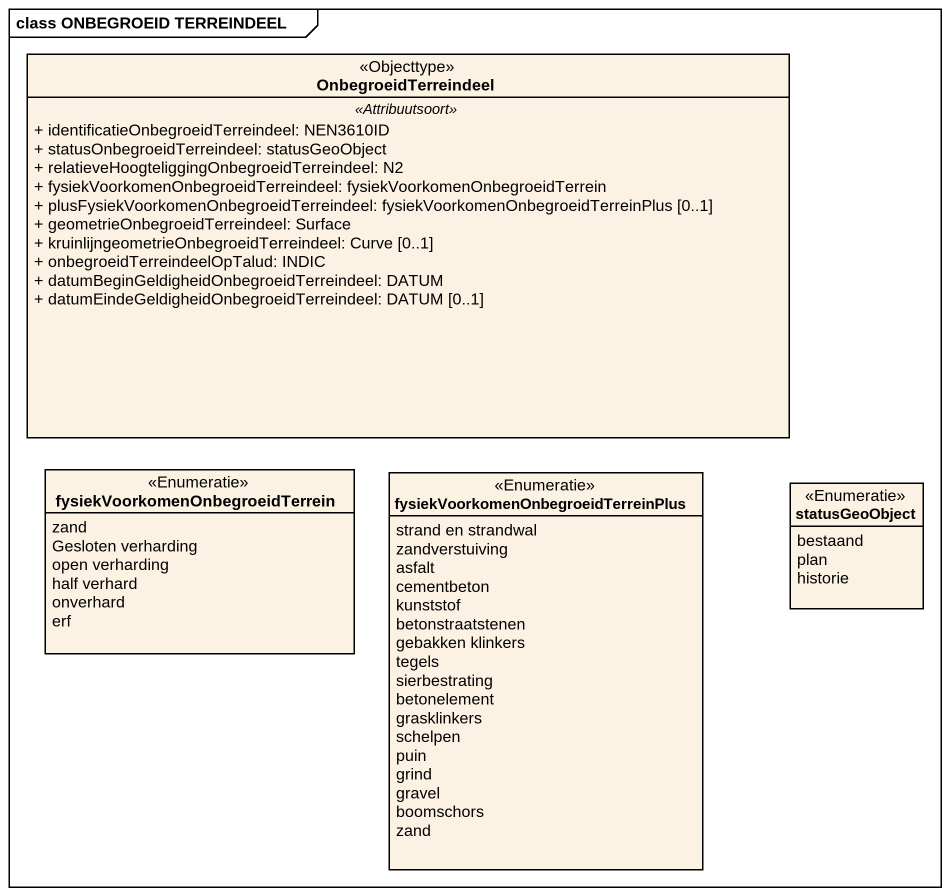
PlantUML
@startuml
mainframe class ONBEGROEID TERREINDEEL
hide circle
hide empty members
skinparam classAttributeIconSize 0
class OnbegroeidTerreindeel <<Objecttype>> {
  .. <<Attribuutsoort>> ..
  + identificatieOnbegroeidTerreindeel: NEN3610ID
  + statusOnbegroeidTerreindeel: statusGeoObject
  + relatieveHoogteliggingOnbegroeidTerreindeel: N2
  + fysiekVoorkomenOnbegroeidTerreindeel: fysiekVoorkomenOnbegroeidTerrein
  + plusFysiekVoorkomenOnbegroeidTerreindeel: fysiekVoorkomenOnbegroeidTerreinPlus [0..1]
  + geometrieOnbegroeidTerreindeel: Surface
  + kruinlijngeometrieOnbegroeidTerreindeel: Curve [0..1]
  + onbegroeidTerreindeelOpTalud: INDIC
  + datumBeginGeldigheidOnbegroeidTerreindeel: DATUM
  + datumEindeGeldigheidOnbegroeidTerreindeel: DATUM [0..1]
}
enum "fysiekVoorkomenOnbegroeidTerrein" as fysiekVoorkomenOnbegroeidTer <<Enumeratie>> {
  zand
  Gesloten verharding
  open verharding
  half verhard
  onverhard
  erf
}
enum "fysiekVoorkomenOnbegroeidTerreinPlus" as fysiekVoorkomenOnbegroeidTer_2 <<Enumeratie>> {
  strand en strandwal
  zandverstuiving
  asfalt
  cementbeton
  kunststof
  betonstraatstenen
  gebakken klinkers
  tegels
  sierbestrating
  betonelement
  grasklinkers
  schelpen
  puin
  grind
  gravel
  boomschors
  zand
}
enum statusGeoObject <<Enumeratie>> {
  bestaand
  plan
  historie
}
@enduml
